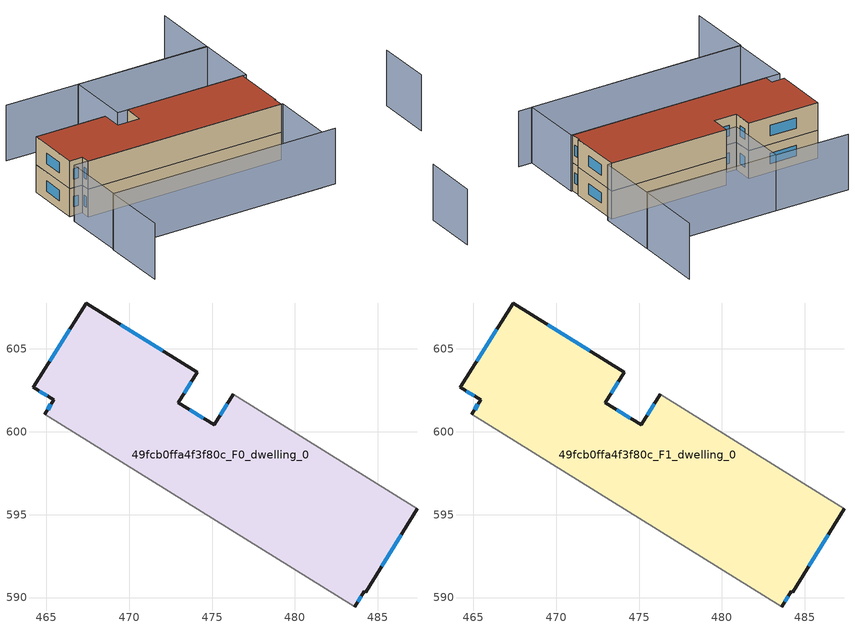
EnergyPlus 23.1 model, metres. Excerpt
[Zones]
49fcb0ffa4f3f80c_F0_dwelling_0
 floor ground (EU_floor_Construction): 476.27,602.25 487.36,595.36 484.26,590.33 484.18,590.38 483.6,589.44 464.91,601.06 465.44,601.92 464.19,602.69 467.42,607.76 474.11,603.6 472.97,601.75 475.14,600.42 z0
 wall outside (EU_wall_Construction): 476.27,602.25 475.14,600.42 472.97,601.75 474.11,603.6 467.42,607.76 464.19,602.69 465.44,601.92 464.91,601.06 / 483.6,589.44 484.18,590.38 484.26,590.33 487.36,595.36 z0:3
 wall adiabatic (EU_wall_Construction): 487.36,595.36 476.27,602.25 / 464.91,601.06 483.6,589.44 z0:3
 window (EU_Window_Construction): 464.58,602.45 465.05,602.16 / 466.41,606.18 465.2,604.27 / 472.02,604.89 469.5,606.46 / 473.33,602.32 473.76,603.02 / 474.46,600.83 473.65,601.33 / 475.92,601.68 475.49,600.99 / 485.23,591.9 486.4,593.8 / 483.78,589.74 484,590.09 / 465.28,601.66 465.08,601.33 z0.93:2.07
49fcb0ffa4f3f80c_F1_dwelling_0
 floor to 49fcb0ffa4f3f80c_F0_dwelling_0 (EU_floor_Construction): 476.27,602.25 487.36,595.36 484.26,590.33 484.18,590.38 483.6,589.44 464.91,601.06 465.44,601.92 464.19,602.69 467.42,607.76 474.11,603.6 472.97,601.75 475.14,600.42 z3
 wall outside (EU_wall_Construction): 476.27,602.25 475.14,600.42 472.97,601.75 474.11,603.6 467.42,607.76 464.19,602.69 465.44,601.92 464.91,601.06 / 483.6,589.44 484.18,590.38 484.26,590.33 487.36,595.36 z3:6
 wall adiabatic (EU_wall_Construction): 487.36,595.36 476.27,602.25 / 464.91,601.06 483.6,589.44 z3:6
 window (EU_Window_Construction): 464.58,602.45 465.05,602.16 / 466.41,606.18 465.2,604.27 / 472.02,604.89 469.5,606.46 / 473.33,602.32 473.76,603.02 / 474.46,600.83 473.65,601.33 / 475.92,601.68 475.49,600.99 / 485.23,591.9 486.4,593.8 / 483.78,589.74 484,590.09 / 465.28,601.66 465.08,601.33 z3.93:5.07
 roof outside (EU_roof_Construction): 484.26,590.33 487.36,595.36 476.27,602.25 475.14,600.42 472.97,601.75 474.11,603.6 467.42,607.76 464.19,602.69 465.44,601.92 464.91,601.06 483.6,589.44 484.18,590.38 z6
shading: 494.91,579.98 498.12,585.16 / 455.97,589.75 459.83,595.97 / 459.83,595.97 481.32,582.61 / 495.46,607.44 491.38,600.98 / 491.38,600.98 472.08,613.19 / 480.06,583.4 459.9,595.93 / 459.9,595.93 463.6,601.88 / 463.6,601.88 483.76,589.35 / 483.76,589.35 480.06,583.4 / 479,608.81 491.46,601.07 / 491.46,601.07 487.76,595.11 / 487.76,595.11 475.3,602.86 / 475.3,602.86 479,608.81 z0:6
[Building]
EU S2 Campaign: North Axis=0; Terrain=City; Solar Distribution=FullExterior
[Site:Location]
Montreal-Trudeau.Intl.AP: Latitude=45.4667; Longitude=-73.75; Time Zone=-5; Elevation=36
[SizingPeriod:WeatherFileDays]
AnnualSizingPeriod: Begin Month=1; Begin Day of Month=1; End Month=12; End Day of Month=31; Day of Week for Start Day=Monday; Use Weather File Daylight Saving Period=No; Use Weather File Rain and Snow Indicators=No
[MATERIAL]
EU_InternalMass_Material: Roughness=MediumRough; Thickness=0.1; Conductivity=1; Density=1800; Specific Heat=900; Thermal Absorptance=0.9; Solar Absorptance=0.7; Visible Absorptance=0.7
[MATERIAL:NOMASS] Roughness=MediumRough; Thermal Absorptance=0.9; Solar Absorptance=0.7; Visible Absorptance=0.7
Name | Thermal Resistance
EU_wall_NoMass; EU_floor_NoMass | 1.36485
EU_roof_NoMass | 2.55992
[WINDOWMATERIAL:SIMPLEGLAZINGSYSTEM]
EU_Window_SimpleGlazing: UFactor=3.92339; Solar Heat Gain Coefficient=0.8; Visible Transmittance=0.8
[CONSTRUCTION]
EU_wall_Construction: EU_wall_NoMass
EU_roof_Construction: EU_roof_NoMass
EU_floor_Construction: EU_floor_NoMass
EU_Window_Construction: EU_Window_SimpleGlazing
EU_InternalMass_Construction: EU_InternalMass_Material
[ZONE] Type=1; Multiplier=1; Ceiling Height=autocalculate; Floor Area=autocalculate; Part of Total Floor Area=Yes
Name | Volume
49fcb0ffa4f3f80c_F0_dwelling_0 | 473.571
49fcb0ffa4f3f80c_F1_dwelling_0 | 473.572
[INTERNALMASS] Construction=EU_InternalMass_Construction; Surface Area=157.857
Name | Zone or ZoneList
49fcb0ffa4f3f80c_F0_dwelling_0_EU_InternalMass | 49fcb0ffa4f3f80c_F0_dwelling_0
49fcb0ffa4f3f80c_F1_dwelling_0_EU_InternalMass | 49fcb0ffa4f3f80c_F1_dwelling_0
[OTHEREQUIPMENT] Fuel Type=Electricity; Design Level Calculation Method=Watts/Area; Power per Zone Floor Area=1; Fraction Latent=0; Fraction Radiant=0; Fraction Lost=0; Carbon Dioxide Generation Rate=0; EndUse Subcategory=EU_Step8_InternalGains
Name | Zone or ZoneList or Space or SpaceList | Schedule
EU_Step8_InternalGain_49fcb0ffa4f3f80c_F0_dwelling_0_f000 | 49fcb0ffa4f3f80c_F0_dwelling_0 | EU_Step8_GainSchedule_49fcb0ffa4f3f80c_F0_dwelling_0_f000
EU_Step8_InternalGain_49fcb0ffa4f3f80c_F1_dwelling_0_f000 | 49fcb0ffa4f3f80c_F1_dwelling_0 | EU_Step8_GainSchedule_49fcb0ffa4f3f80c_F1_dwelling_0_f000
[ZONEVENTILATION:DESIGNFLOWRATE] Schedule=EU_AlwaysOn; Design Flow Rate Calculation Method=AirChanges/Hour; Air Changes per Hour=0.860309; Ventilation Type=Natural; Fan Pressure Rise=0; Fan Total Efficiency=1; Constant Term Coefficient=1; Temperature Term Coefficient=0; Velocity Term Coefficient=0; Velocity Squared Term Coefficient=0; Minimum Indoor Temperature=-100; Maximum Indoor Temperature=100; Delta Temperature=-100; Minimum Outdoor Temperature=-100; Maximum Outdoor Temperature=100; Maximum Wind Speed=40
Name | Zone or ZoneList or Space or SpaceList
EU_ConstantAir_49fcb0ffa4f3f80c_F0_dwelling_0 | 49fcb0ffa4f3f80c_F0_dwelling_0
EU_ConstantAir_49fcb0ffa4f3f80c_F1_dwelling_0 | 49fcb0ffa4f3f80c_F1_dwelling_0
[HVACTEMPLATE:THERMOSTAT] Constant Heating Setpoint=20; Constant Cooling Setpoint=50
EU_HeatOnly_49fcb0ffa4f3f80c_F0_dwelling_0; EU_HeatOnly_49fcb0ffa4f3f80c_F1_dwelling_0
[HVACTEMPLATE:ZONE:IDEALLOADSAIRSYSTEM] System Availability Schedule=EU_AlwaysOn; Maximum Heating Supply Air Temperature=50; Minimum Cooling Supply Air Temperature=13; Maximum Heating Supply Air Humidity Ratio=0.0156; Minimum Cooling Supply Air Humidity Ratio=0.0077; Heating Limit=NoLimit; Cooling Limit=NoLimit; Heating Availability Schedule=EU_AlwaysOn; Cooling Availability Schedule=EU_CoolingOff; Dehumidification Control Type=ConstantSensibleHeatRatio; Cooling Sensible Heat Ratio=0.7; Dehumidification Setpoint=60; Humidification Control Type=None; Humidification Setpoint=30; Outdoor Air Method=None; Outdoor Air Flow Rate per Person=0.00944; Outdoor Air Flow Rate per Zone Floor Area=0; Outdoor Air Flow Rate per Zone=0; Demand Controlled Ventilation Type=None; Outdoor Air Economizer Type=NoEconomizer; Heat Recovery Type=None; Sensible Heat Recovery Effectiveness=0.7; Latent Heat Recovery Effectiveness=0.65
Name | Template Thermostat
49fcb0ffa4f3f80c_F0_dwelling_0 | EU_HeatOnly_49fcb0ffa4f3f80c_F0_dwelling_0
49fcb0ffa4f3f80c_F1_dwelling_0 | EU_HeatOnly_49fcb0ffa4f3f80c_F1_dwelling_0
[SIZING:ZONE] Zone Cooling Design Supply Air Temperature Input Method=SupplyAirTemperature; Zone Cooling Design Supply Air Temperature=13; Zone Heating Design Supply Air Temperature Input Method=SupplyAirTemperature; Zone Heating Design Supply Air Temperature=50; Zone Cooling Design Supply Air Humidity Ratio=0.008; Zone Heating Design Supply Air Humidity Ratio=0.008; Cooling Design Air Flow Method=DesignDay; Cooling Design Air Flow Rate=0; Cooling Minimum Air Flow per Zone Floor Area=0.000762; Cooling Minimum Air Flow=0; Cooling Minimum Air Flow Fraction=0.2; Heating Design Air Flow Method=DesignDay; Heating Design Air Flow Rate=0; Heating Maximum Air Flow per Zone Floor Area=0.002032; Heating Maximum Air Flow=0.141576; Heating Maximum Air Flow Fraction=0.3; Account for Dedicated Outdoor Air System=No; Dedicated Outdoor Air System Control Strategy=NeutralSupplyAir; Dedicated Outdoor Air Low Setpoint Temperature for Design=autosize; Dedicated Outdoor Air High Setpoint Temperature for Design=autosize; Zone Load Sizing Method=Sensible Load Only No Latent Load; Zone Latent Cooling Design Supply Air Humidity Ratio Input Method=HumidityRatioDifference; Zone Cooling Design Supply Air Humidity Ratio Difference=0.005; Zone Latent Heating Design Supply Air Humidity Ratio Input Method=HumidityRatioDifference; Zone Humidification Design Supply Air Humidity Ratio Difference=0.005
49fcb0ffa4f3f80c_F0_dwelling_0; 49fcb0ffa4f3f80c_F1_dwelling_0
[SCHEDULE:CONSTANT]
Name | Hourly Value
EU_AlwaysOn | 1
EU_CoolingOff | 0
[SCHEDULE:FILE] Column Number=1; Rows to Skip at Top=0; Number of Hours of Data=8760; Column Separator=Comma; Interpolate to Timestep=No; Minutes per Item=60; Adjust Schedule for Daylight Savings=Yes
Name | File
EU_Step8_GainSchedule_49fcb0ffa4f3f80c_F0_dwelling_0_f000 | ../../schedules/49fcb0ffa4f3f80c/49fcb0ffa4f3f80c_F0_dwelling_0_f000_gain.csv
EU_Step8_GainSchedule_49fcb0ffa4f3f80c_F1_dwelling_0_f000 | ../../schedules/49fcb0ffa4f3f80c/49fcb0ffa4f3f80c_F1_dwelling_0_f000_gain.csv
